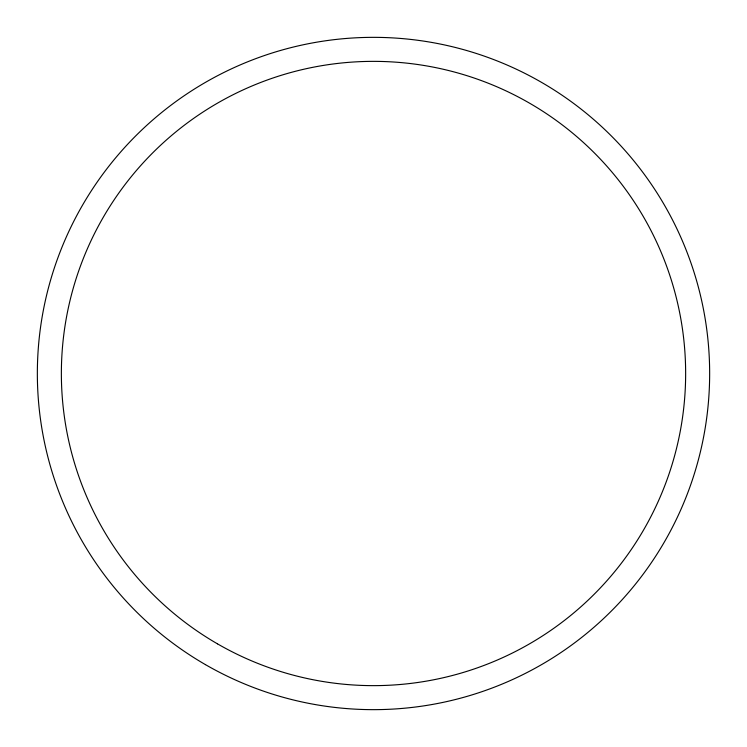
<?xml version="1.0" encoding="UTF-8"?>
<svg xmlns="http://www.w3.org/2000/svg" width="747" height="747" viewBox="0 0 747 747"><rect width="100%" height="100%" fill="white"/><g stroke="black" fill="none" stroke-linecap="round" stroke-linejoin="round"><path stroke-width="1.12" d="M205.425 664.615A336.15 336.15 0 0 0 709.65 373.5A336.15 336.15 0 0 0 205.425 82.385A336.15 336.15 0 0 0 205.425 664.615M217.433 643.821A312.143 312.143 0 0 0 685.643 373.5A312.143 312.143 0 0 0 217.433 103.179A312.143 312.143 0 0 0 217.433 643.821"/></g></svg>
